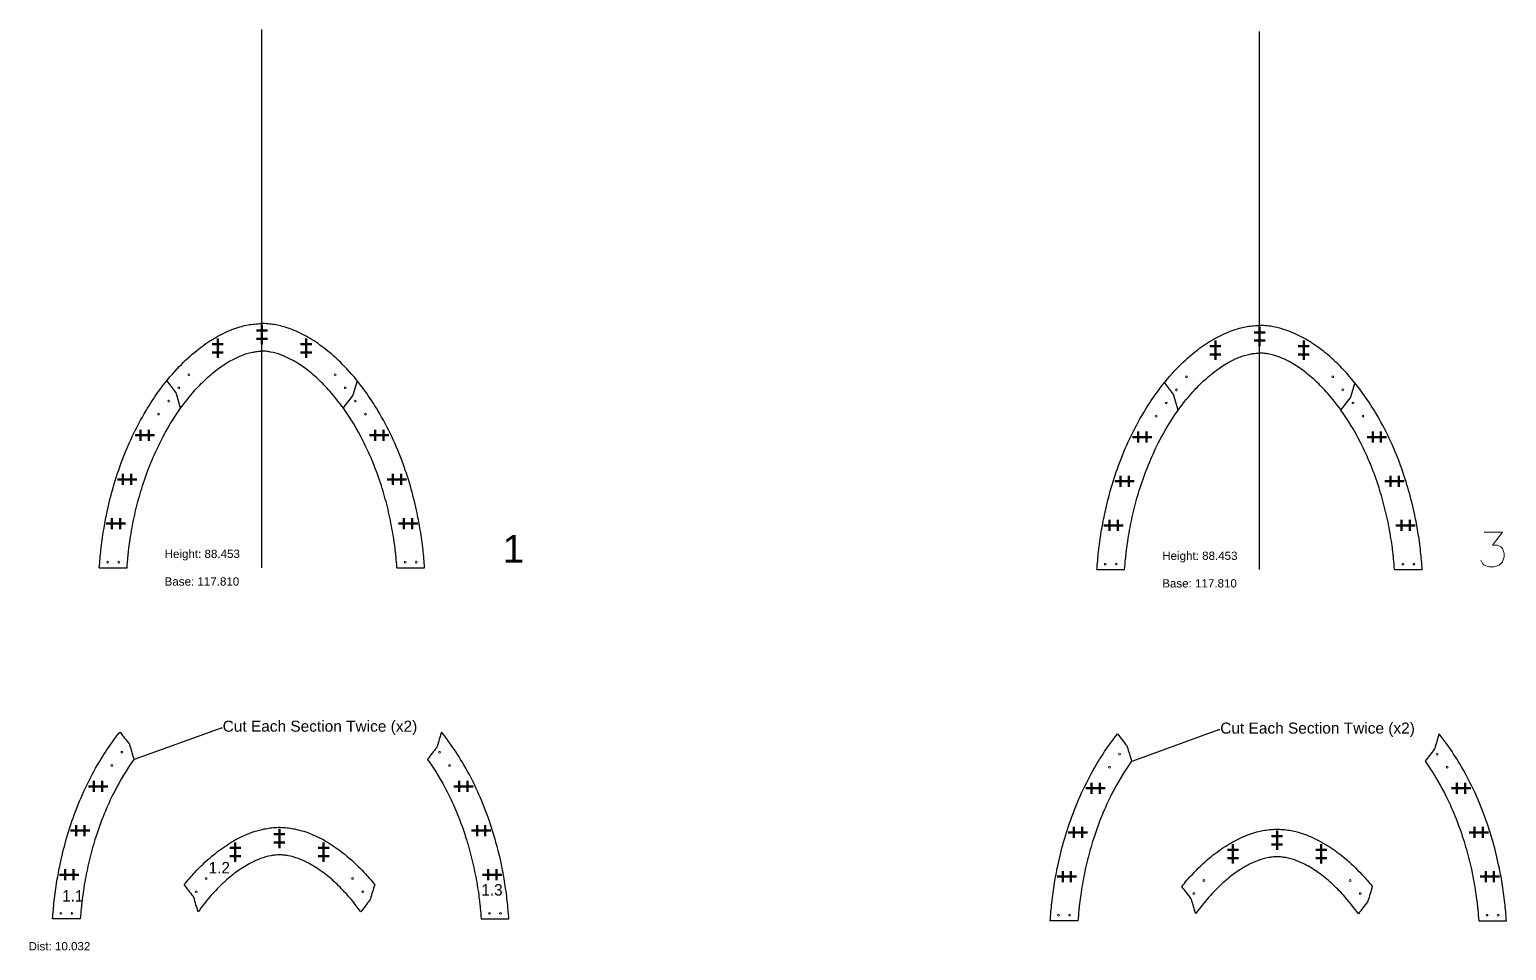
# Model space of a CAD drawing. Header units: inches. Extents: x -1683 to 11264, y -1696 to 865.
# Drawn here: x 42 to 577, y -1479 to -1145 of the extents above; entities that cross this region are included whole.
import ezdxf
from ezdxf import colors
from ezdxf.entities.mleader import LeaderData, LeaderLine
from ezdxf.math import Vec2, Vec3

# ---------------------------------------------------------------- set-up
doc = ezdxf.new("R2010")
doc.units = ezdxf.units.IN
doc.header["$MEASUREMENT"] = 0
doc.header["$PDMODE"] = 2
doc.header["$PDSIZE"] = 2
for name, color, linetype, lineweight in [('Annotation', 7, 'Continuous', 9), ('Drilling', 3, 'Continuous', 13), ('Engrave', 4, 'Continuous', 50)]:
    doc.layers.add(name, color=color, linetype=linetype, lineweight=lineweight)
doc.styles.get("Standard").update_dxf_attribs({"font": 'Arial.ttf'})
doc.styles.add('Tw Cen MT', font='')
doc.styles.get('Tw Cen MT').set_extended_font_data('Tw Cen MT')

# ---------------------------------------------------------------- blocks, each defined once
blk = doc.blocks.new('*U1373')
at = {"layer": 'Engrave'}
blk.add_point((0, 0), dxfattribs=at)
blk = doc.blocks.new('*U1374')
at = {"layer": 'Engrave', "color": 0, "linetype": 'ByBlock', "lineweight": -2, "transparency": 16777216}
for p in [(0, 0), (3, 0)]:
    blk.add_blockref('*U1373', p, dxfattribs=at)
blk = doc.blocks.new('*U1386')
at = {"layer": 'Engrave'}
blk.add_point((0, 0), dxfattribs=at)
blk = doc.blocks.new('*U1387')
at = {"layer": 'Engrave', "color": 0, "linetype": 'ByBlock', "lineweight": -2, "transparency": 16777216}
for p in [(0, 0), (3, 0)]:
    blk.add_blockref('*U1386', p, dxfattribs=at)
blk = doc.blocks.new('*U1388')
at = {"layer": 'Engrave'}
blk.add_point((0, 0), dxfattribs=at)
blk = doc.blocks.new('*U1389')
at = {"layer": 'Engrave', "color": 0, "linetype": 'ByBlock', "lineweight": -2, "transparency": 16777216}
for p in [(0, 0), (3, 0)]:
    blk.add_blockref('*U1388', p, dxfattribs=at)
blk = doc.blocks.new('*U1390')
at = {"layer": 'Engrave'}
blk.add_point((0, 0), dxfattribs=at)
blk = doc.blocks.new('*U1391')
at = {"layer": 'Engrave', "color": 0, "linetype": 'ByBlock', "lineweight": -2, "transparency": 16777216}
for p in [(0, 0), (3, 0)]:
    blk.add_blockref('*U1390', p, dxfattribs=at)
blk = doc.blocks.new('*U1392')
at = {"layer": 'Engrave'}
blk.add_point((0, 0), dxfattribs=at)
blk = doc.blocks.new('*U1393')
at = {"layer": 'Engrave', "color": 0, "linetype": 'ByBlock', "lineweight": -2, "transparency": 16777216}
for p in [(0, 0), (3, 0)]:
    blk.add_blockref('*U1392', p, dxfattribs=at)
blk = doc.blocks.new('*U1402')
at = {"layer": 'Engrave'}
blk.add_point((0, 0), dxfattribs=at)
blk = doc.blocks.new('*U1403')
at = {"layer": 'Engrave', "color": 0, "linetype": 'ByBlock', "lineweight": -2, "transparency": 16777216}
for p in [(0, 0), (3, 0)]:
    blk.add_blockref('*U1402', p, dxfattribs=at)
blk = doc.blocks.new('*U1394')
at = {"layer": 'Engrave'}
blk.add_point((0, 0), dxfattribs=at)
blk = doc.blocks.new('*U1395')
at = {"layer": 'Engrave', "color": 0, "linetype": 'ByBlock', "lineweight": -2, "transparency": 16777216}
for p in [(0, 0), (3, 0)]:
    blk.add_blockref('*U1394', p, dxfattribs=at)
blk = doc.blocks.new('*U1396')
at = {"layer": 'Engrave'}
blk.add_point((0, 0), dxfattribs=at)
blk = doc.blocks.new('*U1397')
at = {"layer": 'Engrave', "color": 0, "linetype": 'ByBlock', "lineweight": -2, "transparency": 16777216}
for p in [(0, 0), (3, 0)]:
    blk.add_blockref('*U1396', p, dxfattribs=at)
blk = doc.blocks.new('*U1398')
at = {"layer": 'Engrave'}
blk.add_point((0, 0), dxfattribs=at)
blk = doc.blocks.new('*U1399')
at = {"layer": 'Engrave', "color": 0, "linetype": 'ByBlock', "lineweight": -2, "transparency": 16777216}
for p in [(0, 0), (3, 0)]:
    blk.add_blockref('*U1398', p, dxfattribs=at)
blk = doc.blocks.new('*U1400')
at = {"layer": 'Engrave'}
blk.add_point((0, 0), dxfattribs=at)
blk = doc.blocks.new('*U1401')
at = {"layer": 'Engrave', "color": 0, "linetype": 'ByBlock', "lineweight": -2, "transparency": 16777216}
for p in [(0, 0), (3, 0)]:
    blk.add_blockref('*U1400', p, dxfattribs=at)
blk = doc.blocks.new('*U1478')
at = {"layer": 'Engrave'}
blk.add_point((0, 0), dxfattribs=at)
blk = doc.blocks.new('*U1479')
at = {"layer": 'Engrave', "color": 0, "linetype": 'ByBlock', "lineweight": -2, "transparency": 16777216}
for p in [(0, 0), (3, 0)]:
    blk.add_blockref('*U1478', p, dxfattribs=at)
blk = doc.blocks.new('*U1480')
at = {"layer": 'Engrave'}
blk.add_point((0, 0), dxfattribs=at)
blk = doc.blocks.new('*U1481')
at = {"layer": 'Engrave', "color": 0, "linetype": 'ByBlock', "lineweight": -2, "transparency": 16777216}
for p in [(0, 0), (3, 0)]:
    blk.add_blockref('*U1480', p, dxfattribs=at)
blk = doc.blocks.new('*U1482')
at = {"layer": 'Engrave'}
blk.add_point((0, 0), dxfattribs=at)
blk = doc.blocks.new('*U1483')
at = {"layer": 'Engrave', "color": 0, "linetype": 'ByBlock', "lineweight": -2, "transparency": 16777216}
for p in [(0, 0), (3, 0)]:
    blk.add_blockref('*U1482', p, dxfattribs=at)
blk = doc.blocks.new('*U1484')
at = {"layer": 'Engrave'}
blk.add_point((0, 0), dxfattribs=at)
blk = doc.blocks.new('*U1485')
at = {"layer": 'Engrave', "color": 0, "linetype": 'ByBlock', "lineweight": -2, "transparency": 16777216}
for p in [(0, 0), (3, 0)]:
    blk.add_blockref('*U1484', p, dxfattribs=at)
blk = doc.blocks.new('*U1486')
at = {"layer": 'Engrave'}
blk.add_point((0, 0), dxfattribs=at)
blk = doc.blocks.new('*U1487')
at = {"layer": 'Engrave', "color": 0, "linetype": 'ByBlock', "lineweight": -2, "transparency": 16777216}
for p in [(0, 0), (3, 0)]:
    blk.add_blockref('*U1486', p, dxfattribs=at)
blk = doc.blocks.new('*U1490')
at = {"layer": 'Engrave'}
blk.add_point((0, 0), dxfattribs=at)
blk = doc.blocks.new('*U1491')
at = {"layer": 'Engrave', "color": 0, "linetype": 'ByBlock', "lineweight": -2, "transparency": 16777216}
for p in [(0, 0), (3, 0)]:
    blk.add_blockref('*U1490', p, dxfattribs=at)
blk = doc.blocks.new('*U1488')
at = {"layer": 'Engrave'}
blk.add_point((0, 0), dxfattribs=at)
blk = doc.blocks.new('*U1489')
at = {"layer": 'Engrave', "color": 0, "linetype": 'ByBlock', "lineweight": -2, "transparency": 16777216}
for p in [(0, 0), (3, 0)]:
    blk.add_blockref('*U1488', p, dxfattribs=at)
blk = doc.blocks.new('*U1492')
at = {"layer": 'Engrave'}
blk.add_point((0, 0), dxfattribs=at)
blk = doc.blocks.new('*U1493')
at = {"layer": 'Engrave', "color": 0, "linetype": 'ByBlock', "lineweight": -2, "transparency": 16777216}
for p in [(0, 0), (3, 0)]:
    blk.add_blockref('*U1492', p, dxfattribs=at)
blk = doc.blocks.new('*U1494')
at = {"layer": 'Engrave'}
blk.add_point((0, 0), dxfattribs=at)
blk = doc.blocks.new('*U1495')
at = {"layer": 'Engrave', "color": 0, "linetype": 'ByBlock', "lineweight": -2, "transparency": 16777216}
for p in [(0, 0), (3, 0)]:
    blk.add_blockref('*U1494', p, dxfattribs=at)
blk = doc.blocks.new('*U1496')
at = {"layer": 'Engrave'}
blk.add_point((0, 0), dxfattribs=at)
blk = doc.blocks.new('*U1497')
at = {"layer": 'Engrave', "color": 0, "linetype": 'ByBlock', "lineweight": -2, "transparency": 16777216}
for p in [(0, 0), (3, 0)]:
    blk.add_blockref('*U1496', p, dxfattribs=at)
blk = doc.blocks.new('*U2825')
at = {"layer": 'Engrave'}
blk.add_point((0, 0), dxfattribs=at)
blk = doc.blocks.new('*U2826')
at = {"layer": 'Engrave', "color": 0, "linetype": 'ByBlock', "lineweight": -2, "transparency": 16777216}
for p in [(0, 0), (3, 0)]:
    blk.add_blockref('*U2825', p, dxfattribs=at)
blk = doc.blocks.new('*U2827')
at = {"layer": 'Engrave'}
blk.add_point((0, 0), dxfattribs=at)
blk = doc.blocks.new('*U2828')
at = {"layer": 'Engrave', "color": 0, "linetype": 'ByBlock', "lineweight": -2, "transparency": 16777216}
for p in [(0, 0), (3, 0)]:
    blk.add_blockref('*U2827', p, dxfattribs=at)
blk = doc.blocks.new('*U2829')
at = {"layer": 'Engrave'}
blk.add_point((0, 0), dxfattribs=at)
blk = doc.blocks.new('*U2830')
at = {"layer": 'Engrave', "color": 0, "linetype": 'ByBlock', "lineweight": -2, "transparency": 16777216}
for p in [(0, 0), (3, 0)]:
    blk.add_blockref('*U2829', p, dxfattribs=at)
blk = doc.blocks.new('*U2831')
at = {"layer": 'Engrave'}
blk.add_point((0, 0), dxfattribs=at)
blk = doc.blocks.new('*U2832')
at = {"layer": 'Engrave', "color": 0, "linetype": 'ByBlock', "lineweight": -2, "transparency": 16777216}
for p in [(0, 0), (3, 0)]:
    blk.add_blockref('*U2831', p, dxfattribs=at)
blk = doc.blocks.new('*U2833')
at = {"layer": 'Engrave'}
blk.add_point((0, 0), dxfattribs=at)
blk = doc.blocks.new('*U2834')
at = {"layer": 'Engrave', "color": 0, "linetype": 'ByBlock', "lineweight": -2, "transparency": 16777216}
for p in [(0, 0), (3, 0)]:
    blk.add_blockref('*U2833', p, dxfattribs=at)
blk = doc.blocks.new('*U2843')
at = {"layer": 'Engrave'}
blk.add_point((0, 0), dxfattribs=at)
blk = doc.blocks.new('*U2844')
at = {"layer": 'Engrave', "color": 0, "linetype": 'ByBlock', "lineweight": -2, "transparency": 16777216}
for p in [(0, 0), (3, 0)]:
    blk.add_blockref('*U2843', p, dxfattribs=at)
blk = doc.blocks.new('*U2835')
at = {"layer": 'Engrave'}
blk.add_point((0, 0), dxfattribs=at)
blk = doc.blocks.new('*U2836')
at = {"layer": 'Engrave', "color": 0, "linetype": 'ByBlock', "lineweight": -2, "transparency": 16777216}
for p in [(0, 0), (3, 0)]:
    blk.add_blockref('*U2835', p, dxfattribs=at)
blk = doc.blocks.new('*U2837')
at = {"layer": 'Engrave'}
blk.add_point((0, 0), dxfattribs=at)
blk = doc.blocks.new('*U2838')
at = {"layer": 'Engrave', "color": 0, "linetype": 'ByBlock', "lineweight": -2, "transparency": 16777216}
for p in [(0, 0), (3, 0)]:
    blk.add_blockref('*U2837', p, dxfattribs=at)
blk = doc.blocks.new('*U2839')
at = {"layer": 'Engrave'}
blk.add_point((0, 0), dxfattribs=at)
blk = doc.blocks.new('*U2840')
at = {"layer": 'Engrave', "color": 0, "linetype": 'ByBlock', "lineweight": -2, "transparency": 16777216}
for p in [(0, 0), (3, 0)]:
    blk.add_blockref('*U2839', p, dxfattribs=at)
blk = doc.blocks.new('*U2841')
at = {"layer": 'Engrave'}
blk.add_point((0, 0), dxfattribs=at)
blk = doc.blocks.new('*U2842')
at = {"layer": 'Engrave', "color": 0, "linetype": 'ByBlock', "lineweight": -2, "transparency": 16777216}
for p in [(0, 0), (3, 0)]:
    blk.add_blockref('*U2841', p, dxfattribs=at)
blk = doc.blocks.new('*U2845')
at = {"layer": 'Engrave'}
blk.add_point((0, 0), dxfattribs=at)
blk = doc.blocks.new('*U2846')
at = {"layer": 'Engrave', "color": 0, "linetype": 'ByBlock', "lineweight": -2, "transparency": 16777216}
for p in [(0, 0), (3, 0)]:
    blk.add_blockref('*U2845', p, dxfattribs=at)
blk = doc.blocks.new('*U2847')
at = {"layer": 'Engrave'}
blk.add_point((0, 0), dxfattribs=at)
blk = doc.blocks.new('*U2848')
at = {"layer": 'Engrave', "color": 0, "linetype": 'ByBlock', "lineweight": -2, "transparency": 16777216}
for p in [(0, 0), (3, 0)]:
    blk.add_blockref('*U2847', p, dxfattribs=at)
blk = doc.blocks.new('*U2849')
at = {"layer": 'Engrave'}
blk.add_point((0, 0), dxfattribs=at)
blk = doc.blocks.new('*U2850')
at = {"layer": 'Engrave', "color": 0, "linetype": 'ByBlock', "lineweight": -2, "transparency": 16777216}
for p in [(0, 0), (3, 0)]:
    blk.add_blockref('*U2849', p, dxfattribs=at)
blk = doc.blocks.new('*U2851')
at = {"layer": 'Engrave'}
blk.add_point((0, 0), dxfattribs=at)
blk = doc.blocks.new('*U2852')
at = {"layer": 'Engrave', "color": 0, "linetype": 'ByBlock', "lineweight": -2, "transparency": 16777216}
for p in [(0, 0), (3, 0)]:
    blk.add_blockref('*U2851', p, dxfattribs=at)
blk = doc.blocks.new('*U2853')
at = {"layer": 'Engrave'}
blk.add_point((0, 0), dxfattribs=at)
blk = doc.blocks.new('*U2854')
at = {"layer": 'Engrave', "color": 0, "linetype": 'ByBlock', "lineweight": -2, "transparency": 16777216}
for p in [(0, 0), (3, 0)]:
    blk.add_blockref('*U2853', p, dxfattribs=at)
blk = doc.blocks.new('*U2857')
at = {"layer": 'Engrave'}
blk.add_point((0, 0), dxfattribs=at)
blk = doc.blocks.new('*U2858')
at = {"layer": 'Engrave', "color": 0, "linetype": 'ByBlock', "lineweight": -2, "transparency": 16777216}
for p in [(0, 0), (3, 0)]:
    blk.add_blockref('*U2857', p, dxfattribs=at)
blk = doc.blocks.new('*U2855')
at = {"layer": 'Engrave'}
blk.add_point((0, 0), dxfattribs=at)
blk = doc.blocks.new('*U2856')
at = {"layer": 'Engrave', "color": 0, "linetype": 'ByBlock', "lineweight": -2, "transparency": 16777216}
for p in [(0, 0), (3, 0)]:
    blk.add_blockref('*U2855', p, dxfattribs=at)
blk = doc.blocks.new('*U2859')
at = {"layer": 'Engrave'}
blk.add_point((0, 0), dxfattribs=at)
blk = doc.blocks.new('*U2860')
at = {"layer": 'Engrave', "color": 0, "linetype": 'ByBlock', "lineweight": -2, "transparency": 16777216}
for p in [(0, 0), (3, 0)]:
    blk.add_blockref('*U2859', p, dxfattribs=at)
blk = doc.blocks.new('*U2861')
at = {"layer": 'Engrave'}
blk.add_point((0, 0), dxfattribs=at)
blk = doc.blocks.new('*U2862')
at = {"layer": 'Engrave', "color": 0, "linetype": 'ByBlock', "lineweight": -2, "transparency": 16777216}
for p in [(0, 0), (3, 0)]:
    blk.add_blockref('*U2861', p, dxfattribs=at)
blk = doc.blocks.new('*U2863')
at = {"layer": 'Engrave'}
blk.add_point((0, 0), dxfattribs=at)
blk = doc.blocks.new('*U2864')
at = {"layer": 'Engrave', "color": 0, "linetype": 'ByBlock', "lineweight": -2, "transparency": 16777216}
for p in [(0, 0), (3, 0)]:
    blk.add_blockref('*U2863', p, dxfattribs=at)

msp = doc.modelspace()

# ---------------------------------------------------------------- linework, layer by layer
for p, q in [((125.85382, -1339.92242), (125.85382, -1144.92326)), ((487.14354, -1340.6088), (487.14354, -1145.60964)), ((91.36001, -1272.22452), (94.67468, -1276.56327)), ((160.34762, -1272.22452), (158.78581, -1277.4564)), ((452.64973, -1272.91089), (455.9644, -1277.24965)), ((521.63734, -1272.91089), (520.07553, -1278.14277)), ((96.40007, -1282.11619), (94.83826, -1276.88431)), ((155.30756, -1282.11619), (158.62223, -1277.77743)), ((457.68979, -1282.80256), (456.12798, -1277.57068)), ((516.59728, -1282.80256), (519.91195, -1278.46381)), ((66.94878, -1339.92242), (76.98071, -1339.92242)), ((174.72693, -1339.92242), (184.75885, -1339.92242)), ((428.2385, -1340.6088), (438.27043, -1340.6088)), ((536.01665, -1340.6088), (546.04857, -1340.6088))]:
    msp.add_line(p, q)
for points, knots in [([(66.94878, -1339.92242), (67.12134, -1337.75977), (67.48652, -1333.18293), (68.41743, -1326.58691), (69.78349, -1319.25362), (71.75622, -1311.20962), (74.74968, -1301.91045), (78.724, -1292.34758), (83.34686, -1283.62269), (88.7521, -1275.34832), (94.55679, -1268.1946), (100.8907, -1262.12524), (106.82202, -1257.69772), (112.56676, -1254.48645), (118.02252, -1252.45978), (122.36762, -1251.63085), (124.83348, -1251.47333), (125.75048, -1251.46888), (125.85382, -1251.46905)], [0, 0, 0, 0, 10.270592873, 21.735729519, 31.519656393, 45.582042079, 60.919548462, 77.731038623, 94.550370705, 107.591265343, 124.479830181, 138.046092772, 149.023123016, 159.439633593, 169.104959588, 176.444360695, 180.296817196, 180.78606784, 180.78606784, 180.78606784, 180.78606784]), ([(184.75885, -1339.92242), (184.58629, -1337.75977), (184.22111, -1333.18293), (183.2902, -1326.58691), (181.92414, -1319.25362), (179.95141, -1311.20962), (176.95795, -1301.91045), (172.98363, -1292.34758), (168.36077, -1283.62269), (162.95553, -1275.34832), (157.15084, -1268.1946), (150.81693, -1262.12524), (144.88562, -1257.69772), (139.14087, -1254.48645), (133.68511, -1252.45978), (129.34001, -1251.63085), (126.87415, -1251.47333), (125.95715, -1251.46888), (125.85382, -1251.46905)], [0, 0, 0, 0, 10.270592873, 21.735729519, 31.519656393, 45.582042079, 60.919548462, 77.731038623, 94.550370705, 107.591265343, 124.479830181, 138.046092772, 149.023123016, 159.439633593, 169.104959588, 176.444360695, 180.296817196, 180.78606784, 180.78606784, 180.78606784, 180.78606784]), ([(428.2385, -1340.6088), (428.41106, -1338.44615), (428.77624, -1333.86931), (429.70715, -1327.27329), (431.07322, -1319.94), (433.04594, -1311.89599), (436.0394, -1302.59683), (440.01372, -1293.03396), (444.63658, -1284.30907), (450.04182, -1276.03469), (455.84651, -1268.88097), (462.18042, -1262.81162), (468.11174, -1258.38409), (473.85648, -1255.17282), (479.31224, -1253.14616), (483.65734, -1252.31723), (486.1232, -1252.15971), (487.0402, -1252.15526), (487.14354, -1252.15542)], [0, 0, 0, 0, 10.270592873, 21.735729519, 31.519656393, 45.582042079, 60.919548462, 77.731038623, 94.550370705, 107.591265343, 124.479830181, 138.046092772, 149.023123016, 159.439633593, 169.104959588, 176.444360695, 180.296817196, 180.78606784, 180.78606784, 180.78606784, 180.78606784]), ([(546.04857, -1340.6088), (545.87601, -1338.44615), (545.51083, -1333.86931), (544.57992, -1327.27329), (543.21386, -1319.94), (541.24113, -1311.89599), (538.24767, -1302.59683), (534.27335, -1293.03396), (529.65049, -1284.30907), (524.24525, -1276.03469), (518.44056, -1268.88097), (512.10665, -1262.81162), (506.17534, -1258.38409), (500.43059, -1255.17282), (494.97483, -1253.14616), (490.62973, -1252.31723), (488.16387, -1252.15971), (487.24687, -1252.15526), (487.14354, -1252.15542)], [0, 0, 0, 0, 10.270592873, 21.735729519, 31.519656393, 45.582042079, 60.919548462, 77.731038623, 94.550370705, 107.591265343, 124.479830181, 138.046092772, 149.023123016, 159.439633593, 169.104959588, 176.444360695, 180.296817196, 180.78606784, 180.78606784, 180.78606784, 180.78606784]), ([(76.98071, -1339.92242), (77.08772, -1338.58935), (77.19475, -1337.29353), (77.36738, -1335.49277), (77.42187, -1334.95731), (77.53806, -1333.89715), (77.60042, -1333.36589), (77.79959, -1331.76864), (77.94854, -1330.6992), (78.31162, -1328.31227), (78.53263, -1326.9901), (79.00925, -1324.37023), (79.26594, -1323.06918), (79.81987, -1320.48136), (80.11747, -1319.19226), (81.07217, -1315.34187), (81.79111, -1312.7967), (84.40131, -1304.61203), (86.6327, -1299.10106), (91.39209, -1289.7605), (93.75062, -1285.82393), (97.88967, -1280.03156), (99.49145, -1278.00242), (102.58098, -1274.4977), (104.04129, -1272.98585), (107.06361, -1270.16709), (108.6311, -1268.85471), (111.8392, -1266.49329), (113.48603, -1265.44025), (116.42259, -1263.87109), (117.71379, -1263.284), (120.25302, -1262.34819), (121.49882, -1262.00017), (123.19341, -1261.68709), (123.65808, -1261.6184), (124.43548, -1261.53268), (124.7453, -1261.50691), (125.23576, -1261.48006), (125.42371, -1261.47343), (125.68351, -1261.46943), (125.75984, -1261.46891), (125.83776, -1261.46903), (125.84095, -1261.46904), (125.84414, -1261.46904), (125.84733, -1261.46905), (125.84949, -1261.46905), (125.85165, -1261.46906), (125.85382, -1261.46906)], [1.265968463, 1.265968463, 1.265968463, 1.265968463, 7.666514912, 7.666514912, 10.434189572, 10.434189572, 13.201864231, 13.201864231, 18.737213551, 18.737213551, 25.507193429, 25.507193429, 32.277173307, 32.277173307, 39.047153185, 39.047153185, 52.587112942, 52.587112942, 83.168982659, 83.168982659, 107.134034226, 107.134034226, 120.952474285, 120.952474285, 132.402905759, 132.402905759, 143.853337233, 143.853337233, 155.303768707, 155.303768707, 164.121226033, 164.121226033, 172.93868336, 172.93868336, 176.307597559, 176.307597559, 178.643052395, 178.643052395, 180.15331072, 180.15331072, 180.78606784, 180.78606784, 180.78606784, 180.81194991, 180.81194991, 180.81194991, 180.829482027, 180.829482027, 180.829482027, 180.829482027]), ([(174.72693, -1339.92242), (174.61991, -1338.58935), (174.51289, -1337.29353), (174.34025, -1335.49277), (174.28576, -1334.95731), (174.16957, -1333.89715), (174.10721, -1333.36589), (173.90804, -1331.76864), (173.75909, -1330.6992), (173.39601, -1328.31227), (173.17501, -1326.9901), (172.69838, -1324.37023), (172.44169, -1323.06918), (171.88777, -1320.48136), (171.59016, -1319.19226), (170.63546, -1315.34187), (169.91652, -1312.7967), (167.30632, -1304.61203), (165.07493, -1299.10106), (160.31554, -1289.7605), (157.95701, -1285.82393), (153.81797, -1280.03156), (152.21618, -1278.00242), (149.12665, -1274.4977), (147.66634, -1272.98585), (144.64402, -1270.16709), (143.07654, -1268.85471), (139.86843, -1266.49329), (138.22161, -1265.44025), (135.28504, -1263.87109), (133.99384, -1263.284), (131.45461, -1262.34819), (130.20881, -1262.00017), (128.51422, -1261.68709), (128.04955, -1261.6184), (127.27215, -1261.53268), (126.96233, -1261.50691), (126.47187, -1261.48006), (126.28393, -1261.47343), (126.02412, -1261.46943), (125.9478, -1261.46891), (125.86987, -1261.46903), (125.86668, -1261.46904), (125.86349, -1261.46904), (125.8603, -1261.46905), (125.85814, -1261.46905), (125.85598, -1261.46906), (125.85382, -1261.46906)], [1.265968463, 1.265968463, 1.265968463, 1.265968463, 7.666514912, 7.666514912, 10.434189572, 10.434189572, 13.201864231, 13.201864231, 18.737213551, 18.737213551, 25.507193429, 25.507193429, 32.277173307, 32.277173307, 39.047153185, 39.047153185, 52.587112942, 52.587112942, 83.168982659, 83.168982659, 107.134034226, 107.134034226, 120.952474285, 120.952474285, 132.402905759, 132.402905759, 143.853337233, 143.853337233, 155.303768707, 155.303768707, 164.121226033, 164.121226033, 172.93868336, 172.93868336, 176.307597559, 176.307597559, 178.643052395, 178.643052395, 180.15331072, 180.15331072, 180.78606784, 180.78606784, 180.78606784, 180.81194991, 180.81194991, 180.81194991, 180.829482027, 180.829482027, 180.829482027, 180.829482027]), ([(438.27043, -1340.6088), (438.37744, -1339.27573), (438.48447, -1337.97991), (438.6571, -1336.17915), (438.71159, -1335.64368), (438.82779, -1334.58353), (438.89014, -1334.05227), (439.08931, -1332.45502), (439.23826, -1331.38558), (439.60134, -1328.99864), (439.82235, -1327.67647), (440.29897, -1325.05661), (440.55566, -1323.75555), (441.10959, -1321.16774), (441.40719, -1319.87864), (442.36189, -1316.02824), (443.08083, -1313.48307), (445.69103, -1305.2984), (447.92242, -1299.78744), (452.68181, -1290.44687), (455.04034, -1286.51031), (459.17939, -1280.71794), (460.78117, -1278.68879), (463.8707, -1275.18408), (465.33101, -1273.67223), (468.35333, -1270.85346), (469.92082, -1269.54108), (473.12893, -1267.17967), (474.77575, -1266.12662), (477.71232, -1264.55747), (479.00351, -1263.97038), (481.54274, -1263.03457), (482.78854, -1262.68654), (484.48313, -1262.37347), (484.9478, -1262.30478), (485.7252, -1262.21906), (486.03502, -1262.19328), (486.52548, -1262.16643), (486.71343, -1262.1598), (486.97323, -1262.1558), (487.04956, -1262.15528), (487.12749, -1262.15541), (487.13067, -1262.15541), (487.13386, -1262.15542), (487.13705, -1262.15543), (487.13921, -1262.15543), (487.14138, -1262.15543), (487.14354, -1262.15544)], [1.265968463, 1.265968463, 1.265968463, 1.265968463, 7.666514912, 7.666514912, 10.434189572, 10.434189572, 13.201864231, 13.201864231, 18.737213551, 18.737213551, 25.507193429, 25.507193429, 32.277173307, 32.277173307, 39.047153185, 39.047153185, 52.587112942, 52.587112942, 83.168982659, 83.168982659, 107.134034226, 107.134034226, 120.952474285, 120.952474285, 132.402905759, 132.402905759, 143.853337233, 143.853337233, 155.303768707, 155.303768707, 164.121226033, 164.121226033, 172.93868336, 172.93868336, 176.307597559, 176.307597559, 178.643052395, 178.643052395, 180.15331072, 180.15331072, 180.78606784, 180.78606784, 180.78606784, 180.81194991, 180.81194991, 180.81194991, 180.829482027, 180.829482027, 180.829482027, 180.829482027]), ([(536.01665, -1340.6088), (535.90963, -1339.27573), (535.80261, -1337.97991), (535.62997, -1336.17915), (535.57548, -1335.64368), (535.45929, -1334.58353), (535.39694, -1334.05227), (535.19776, -1332.45502), (535.04881, -1331.38558), (534.68573, -1328.99864), (534.46473, -1327.67647), (533.9881, -1325.05661), (533.73141, -1323.75555), (533.17749, -1321.16774), (532.87988, -1319.87864), (531.92518, -1316.02824), (531.20625, -1313.48307), (528.59604, -1305.2984), (526.36465, -1299.78744), (521.60526, -1290.44687), (519.24673, -1286.51031), (515.10769, -1280.71794), (513.5059, -1278.68879), (510.41637, -1275.18408), (508.95606, -1273.67223), (505.93375, -1270.85346), (504.36626, -1269.54108), (501.15815, -1267.17967), (499.51133, -1266.12662), (496.57476, -1264.55747), (495.28356, -1263.97038), (492.74433, -1263.03457), (491.49853, -1262.68654), (489.80394, -1262.37347), (489.33927, -1262.30478), (488.56187, -1262.21906), (488.25205, -1262.19328), (487.76159, -1262.16643), (487.57365, -1262.1598), (487.31384, -1262.1558), (487.23752, -1262.15528), (487.15959, -1262.15541), (487.1564, -1262.15541), (487.15321, -1262.15542), (487.15002, -1262.15543), (487.14786, -1262.15543), (487.1457, -1262.15543), (487.14354, -1262.15544)], [1.265968463, 1.265968463, 1.265968463, 1.265968463, 7.666514912, 7.666514912, 10.434189572, 10.434189572, 13.201864231, 13.201864231, 18.737213551, 18.737213551, 25.507193429, 25.507193429, 32.277173307, 32.277173307, 39.047153185, 39.047153185, 52.587112942, 52.587112942, 83.168982659, 83.168982659, 107.134034226, 107.134034226, 120.952474285, 120.952474285, 132.402905759, 132.402905759, 143.853337233, 143.853337233, 155.303768707, 155.303768707, 164.121226033, 164.121226033, 172.93868336, 172.93868336, 176.307597559, 176.307597559, 178.643052395, 178.643052395, 180.15331072, 180.15331072, 180.78606784, 180.78606784, 180.78606784, 180.81194991, 180.81194991, 180.81194991, 180.829482027, 180.829482027, 180.829482027, 180.829482027]), ([(79.48132, -1409.34389), (78.96071, -1407.59993), (78.44011, -1405.85597), (77.91951, -1404.11201), (77.88515, -1403.99692), (77.82884, -1403.88641), (77.75593, -1403.79097), (76.65104, -1402.34472), (75.54615, -1400.89847), (74.44126, -1399.45222), (73.4215, -1400.71642), (70.7692, -1404.20503), (66.42811, -1410.85039), (61.80525, -1419.57528), (57.83093, -1429.13815), (54.83747, -1438.43731), (52.86474, -1446.48132), (51.49868, -1453.81461), (50.56777, -1460.41063), (50.20259, -1464.98747), (50.03003, -1467.15012), (53.37401, -1467.15012), (56.71798, -1467.15012), (60.06195, -1467.15012), (60.16897, -1465.81705), (60.27599, -1464.52123), (60.44863, -1462.72047), (60.50312, -1462.185), (60.61931, -1461.12485), (60.68167, -1460.59359), (60.88084, -1458.99634), (61.02979, -1457.9269), (61.39287, -1455.53996), (61.61387, -1454.21779), (62.0905, -1451.59793), (62.34719, -1450.29687), (62.90111, -1447.70906), (63.19872, -1446.41996), (64.15342, -1442.56957), (64.87236, -1440.02439), (67.48256, -1431.83973), (69.71395, -1426.32876), (74.47334, -1416.9882), (76.83187, -1413.05163), (79.46521, -1409.36642), (79.47326, -1409.35515), (79.48132, -1409.34389)], [0, 0, 0, 0, 1, 1, 1, 1.360305807, 1.360305807, 1.360305807, 2.360305807, 2.360305807, 2.360305807, 10.045234755, 23.086129393, 39.905461475, 56.716951636, 72.054458018, 86.116843705, 95.900770578, 107.365907225, 117.636500098, 117.636500098, 117.636500098, 118.636500098, 118.636500098, 118.636500098, 125.037046547, 125.037046547, 127.804721207, 127.804721207, 130.572395866, 130.572395866, 136.107745186, 136.107745186, 142.877725064, 142.877725064, 149.647704942, 149.647704942, 156.417684821, 156.417684821, 169.957644577, 169.957644577, 200.539514294, 200.539514294, 224.504565861, 224.504565861, 224.578072508, 224.578072508, 224.578072508, 224.578072508]), ([(215.26119, -1467.15011), (211.91722, -1467.15011), (208.57324, -1467.15011), (205.22927, -1467.15011), (205.12226, -1465.81705), (205.01523, -1464.52122), (204.8426, -1462.72047), (204.78811, -1462.185), (204.67191, -1461.12485), (204.60956, -1460.59358), (204.41038, -1458.99634), (204.26144, -1457.9269), (203.89836, -1455.53996), (203.67735, -1454.21779), (203.20072, -1451.59793), (202.94403, -1450.29687), (202.39011, -1447.70906), (202.09251, -1446.41995), (201.13781, -1442.56956), (200.41887, -1440.02439), (197.80867, -1431.83972), (195.57727, -1426.32876), (190.81789, -1416.98819), (188.45936, -1413.05163), (185.82602, -1409.36641), (185.81796, -1409.35515), (185.80991, -1409.34388), (186.9148, -1407.89763), (188.01969, -1406.45138), (189.12458, -1405.00513), (189.19749, -1404.90969), (189.2538, -1404.79918), (189.28815, -1404.68409), (189.80876, -1402.94013), (190.32936, -1401.19617), (190.84996, -1399.45221), (191.86972, -1400.71642), (194.52203, -1404.20502), (198.86312, -1410.85039), (203.48598, -1419.57528), (207.46029, -1429.13815), (210.45375, -1438.43731), (212.42648, -1446.48132), (213.79255, -1453.81461), (214.72345, -1460.41063), (215.08864, -1464.98746), (215.26119, -1467.15011)], [0, 0, 0, 0, 1, 1, 1, 7.400546449, 7.400546449, 10.168221109, 10.168221109, 12.935895769, 12.935895769, 18.471245089, 18.471245089, 25.241224967, 25.241224967, 32.011204845, 32.011204845, 38.781184723, 38.781184723, 52.321144479, 52.321144479, 82.903014196, 82.903014196, 106.868065763, 106.868065763, 106.941572411, 106.941572411, 106.941572411, 107.941572411, 107.941572411, 107.941572411, 108.301878217, 108.301878217, 108.301878217, 109.301878217, 109.301878217, 109.301878217, 116.986807165, 130.027701803, 146.847033885, 163.658524046, 178.996030429, 193.058416115, 202.842342989, 214.307479636, 224.578072508, 224.578072508, 224.578072508, 224.578072508]), ([(440.77104, -1410.03026), (440.25043, -1408.2863), (439.72983, -1406.54234), (439.20923, -1404.79838), (439.17487, -1404.6833), (439.11856, -1404.57279), (439.04565, -1404.47735), (437.94076, -1403.0311), (436.83587, -1401.58484), (435.73098, -1400.13859), (434.71122, -1401.4028), (432.05892, -1404.8914), (427.71783, -1411.53677), (423.09497, -1420.26166), (419.12065, -1429.82453), (416.12719, -1439.12369), (414.15446, -1447.1677), (412.7884, -1454.50099), (411.85749, -1461.09701), (411.49231, -1465.67384), (411.31975, -1467.83649), (414.66373, -1467.83649), (418.0077, -1467.83649), (421.35167, -1467.83649), (421.45869, -1466.50343), (421.56572, -1465.2076), (421.73835, -1463.40685), (421.79284, -1462.87138), (421.90903, -1461.81123), (421.97139, -1461.27996), (422.17056, -1459.68272), (422.31951, -1458.61328), (422.68259, -1456.22634), (422.9036, -1454.90417), (423.38022, -1452.28431), (423.63691, -1450.98325), (424.19084, -1448.39544), (424.48844, -1447.10633), (425.44314, -1443.25594), (426.16208, -1440.71077), (428.77228, -1432.5261), (431.00367, -1427.01514), (435.76306, -1417.67457), (438.12159, -1413.73801), (440.75493, -1410.05279), (440.76298, -1410.04153), (440.77104, -1410.03026)], [0, 0, 0, 0, 1, 1, 1, 1.360305807, 1.360305807, 1.360305807, 2.360305807, 2.360305807, 2.360305807, 10.045234755, 23.086129393, 39.905461475, 56.716951636, 72.054458018, 86.116843705, 95.900770578, 107.365907225, 117.636500098, 117.636500098, 117.636500098, 118.636500098, 118.636500098, 118.636500098, 125.037046547, 125.037046547, 127.804721207, 127.804721207, 130.572395866, 130.572395866, 136.107745186, 136.107745186, 142.877725064, 142.877725064, 149.647704942, 149.647704942, 156.417684821, 156.417684821, 169.957644577, 169.957644577, 200.539514294, 200.539514294, 224.504565861, 224.504565861, 224.578072508, 224.578072508, 224.578072508, 224.578072508]), ([(576.55091, -1467.83649), (573.20694, -1467.83649), (569.86297, -1467.83649), (566.51899, -1467.83649), (566.41198, -1466.50342), (566.30495, -1465.2076), (566.13232, -1463.40684), (566.07783, -1462.87138), (565.96163, -1461.81122), (565.89928, -1461.27996), (565.7001, -1459.68271), (565.55116, -1458.61328), (565.18808, -1456.22634), (564.96707, -1454.90417), (564.49045, -1452.2843), (564.23376, -1450.98325), (563.67983, -1448.39543), (563.38223, -1447.10633), (562.42753, -1443.25594), (561.70859, -1440.71077), (559.09839, -1432.5261), (556.86699, -1427.01513), (552.10761, -1417.67457), (549.74908, -1413.738), (547.11574, -1410.05279), (547.10768, -1410.04152), (547.09963, -1410.03026), (548.20452, -1408.58401), (549.30941, -1407.13776), (550.4143, -1405.6915), (550.48721, -1405.59607), (550.54352, -1405.48555), (550.57787, -1405.37047), (551.09848, -1403.62651), (551.61908, -1401.88255), (552.13968, -1400.13859), (553.15944, -1401.40279), (555.81175, -1404.8914), (560.15284, -1411.53676), (564.7757, -1420.26165), (568.75001, -1429.82452), (571.74347, -1439.12369), (573.7162, -1447.16769), (575.08227, -1454.50098), (576.01317, -1461.097), (576.37836, -1465.67384), (576.55091, -1467.83649)], [0, 0, 0, 0, 1, 1, 1, 7.400546449, 7.400546449, 10.168221109, 10.168221109, 12.935895769, 12.935895769, 18.471245089, 18.471245089, 25.241224967, 25.241224967, 32.011204845, 32.011204845, 38.781184723, 38.781184723, 52.321144479, 52.321144479, 82.903014196, 82.903014196, 106.868065763, 106.868065763, 106.941572411, 106.941572411, 106.941572411, 107.941572411, 107.941572411, 107.941572411, 108.301878217, 108.301878217, 108.301878217, 109.301878217, 109.301878217, 109.301878217, 116.986807165, 130.027701803, 146.847033885, 163.658524046, 178.996030429, 193.058416115, 202.842342989, 214.307479636, 224.578072508, 224.578072508, 224.578072508, 224.578072508]), ([(100.99962, -1459.08024), (101.07254, -1459.17568), (101.12885, -1459.28619), (101.1632, -1459.40128), (101.6838, -1461.14524), (102.20441, -1462.8892), (102.72501, -1464.63316), (104.23165, -1462.52695), (105.82538, -1460.50919), (108.90592, -1457.01467), (110.36623, -1455.50282), (113.38855, -1452.68406), (114.95604, -1451.37168), (118.16415, -1449.01026), (119.81097, -1447.95721), (122.74754, -1446.38806), (124.03873, -1445.80097), (126.57796, -1444.86516), (127.82376, -1444.51714), (129.51836, -1444.20406), (129.98302, -1444.13537), (130.76042, -1444.04965), (131.07024, -1444.02388), (131.56071, -1443.99703), (131.74865, -1443.9904), (132.00845, -1443.9864), (132.08478, -1443.98588), (132.16271, -1443.986), (132.1659, -1443.98601), (132.16909, -1443.98601), (132.17228, -1443.98602), (132.17444, -1443.98602), (132.1766, -1443.98603), (132.17876, -1443.98603), (132.18092, -1443.98603), (132.18308, -1443.98602), (132.18524, -1443.98602), (132.18843, -1443.98601), (132.19162, -1443.98601), (132.19481, -1443.986), (132.27274, -1443.98588), (132.34907, -1443.9864), (132.60887, -1443.9904), (132.79681, -1443.99703), (133.28727, -1444.02388), (133.5971, -1444.04965), (134.3745, -1444.13537), (134.83916, -1444.20406), (136.53376, -1444.51714), (137.77956, -1444.86516), (140.31878, -1445.80097), (141.60998, -1446.38806), (144.54655, -1447.95721), (146.19337, -1449.01026), (149.40148, -1451.37168), (150.96897, -1452.68406), (153.99129, -1455.50282), (155.45159, -1457.01467), (158.53214, -1460.50919), (160.12587, -1462.52695), (161.63251, -1464.63316), (162.7374, -1463.18691), (163.84229, -1461.74065), (164.94717, -1460.2944), (165.02009, -1460.19896), (165.0764, -1460.08845), (165.11075, -1459.97337), (165.63135, -1458.22941), (166.15196, -1456.48545), (166.67256, -1454.74149), (165.45128, -1453.22745), (162.30095, -1449.5858), (157.14188, -1444.64221), (151.21056, -1440.21469), (145.46581, -1437.00342), (140.01005, -1434.97675), (135.66496, -1434.14782), (133.1991, -1433.9903), (132.28209, -1433.98585), (132.17876, -1433.98601), (132.07542, -1433.98585), (131.15842, -1433.9903), (128.69256, -1434.14782), (124.34747, -1434.97675), (118.8917, -1437.00342), (113.14696, -1440.21469), (107.21564, -1444.64221), (102.05657, -1449.5858), (98.90624, -1453.22745), (97.68496, -1454.74149), (98.78984, -1456.18774), (99.89473, -1457.63399), (100.99962, -1459.08024)], [0, 0, 0, 0, 0.360305807, 0.360305807, 0.360305807, 1.360305807, 1.360305807, 1.360305807, 15.105239218, 15.105239218, 26.555670692, 26.555670692, 38.006102167, 38.006102167, 49.456533641, 49.456533641, 58.273990967, 58.273990967, 67.091448293, 67.091448293, 70.460362493, 70.460362493, 72.795817328, 72.795817328, 74.306075654, 74.306075654, 74.938832774, 74.938832774, 74.938832774, 74.964714843, 74.964714843, 74.964714843, 74.982246961, 74.982246961, 74.982246961, 74.999779078, 74.999779078, 74.999779078, 75.025661148, 75.025661148, 75.025661148, 75.658418267, 75.658418267, 77.168676593, 77.168676593, 79.504131429, 79.504131429, 82.873045628, 82.873045628, 91.690502954, 91.690502954, 100.50796028, 100.50796028, 111.958391755, 111.958391755, 123.408823229, 123.408823229, 134.859254703, 134.859254703, 148.604188114, 148.604188114, 148.604188114, 149.604188114, 149.604188114, 149.604188114, 149.964493921, 149.964493921, 149.964493921, 150.964493921, 150.964493921, 150.964493921, 160.168129812, 173.734392402, 184.711422647, 195.127933224, 204.793259218, 212.132660326, 215.985116826, 216.47436747, 216.47436747, 216.47436747, 216.963618115, 220.816074615, 228.155475722, 237.820801717, 248.237312294, 259.214342539, 272.780605129, 281.984241019, 281.984241019, 281.984241019, 282.984241019, 282.984241019, 282.984241019, 282.984241019]), ([(462.28935, -1459.76662), (462.36226, -1459.86206), (462.41857, -1459.97257), (462.45292, -1460.08765), (462.97352, -1461.83161), (463.49413, -1463.57557), (464.01473, -1465.31953), (465.52137, -1463.21332), (467.1151, -1461.19557), (470.19564, -1457.70105), (471.65595, -1456.1892), (474.67827, -1453.37043), (476.24576, -1452.05805), (479.45387, -1449.69663), (481.10069, -1448.64359), (484.03726, -1447.07444), (485.32845, -1446.48735), (487.86768, -1445.55154), (489.11348, -1445.20351), (490.80808, -1444.89044), (491.27274, -1444.82175), (492.05014, -1444.73603), (492.35996, -1444.71025), (492.85043, -1444.6834), (493.03837, -1444.67677), (493.29817, -1444.67277), (493.3745, -1444.67225), (493.45243, -1444.67238), (493.45562, -1444.67238), (493.45881, -1444.67239), (493.462, -1444.6724), (493.46416, -1444.6724), (493.46632, -1444.6724), (493.46848, -1444.67241), (493.47064, -1444.6724), (493.4728, -1444.6724), (493.47496, -1444.6724), (493.47815, -1444.67239), (493.48134, -1444.67238), (493.48453, -1444.67238), (493.56246, -1444.67225), (493.63879, -1444.67277), (493.89859, -1444.67677), (494.08653, -1444.6834), (494.57699, -1444.71025), (494.88682, -1444.73603), (495.66422, -1444.82175), (496.12888, -1444.89044), (497.82348, -1445.20351), (499.06928, -1445.55154), (501.6085, -1446.48735), (502.8997, -1447.07444), (505.83627, -1448.64359), (507.48309, -1449.69663), (510.6912, -1452.05805), (512.25869, -1453.37043), (515.28101, -1456.1892), (516.74131, -1457.70105), (519.82186, -1461.19557), (521.41559, -1463.21332), (522.92223, -1465.31953), (524.02712, -1463.87328), (525.13201, -1462.42703), (526.2369, -1460.98078), (526.30981, -1460.88534), (526.36612, -1460.77483), (526.40047, -1460.65974), (526.92108, -1458.91578), (527.44168, -1457.17182), (527.96228, -1455.42786), (526.741, -1453.91383), (523.59067, -1450.27218), (518.4316, -1445.32859), (512.50028, -1440.90106), (506.75553, -1437.68979), (501.29977, -1435.66313), (496.95468, -1434.8342), (494.48882, -1434.67668), (493.57181, -1434.67223), (493.46848, -1434.67239), (493.36515, -1434.67223), (492.44814, -1434.67668), (489.98228, -1434.8342), (485.63719, -1435.66313), (480.18143, -1437.68979), (474.43668, -1440.90106), (468.50536, -1445.32859), (463.34629, -1450.27218), (460.19596, -1453.91383), (458.97468, -1455.42786), (460.07957, -1456.87412), (461.18446, -1458.32037), (462.28935, -1459.76662)], [0, 0, 0, 0, 0.360305807, 0.360305807, 0.360305807, 1.360305807, 1.360305807, 1.360305807, 15.105239218, 15.105239218, 26.555670692, 26.555670692, 38.006102167, 38.006102167, 49.456533641, 49.456533641, 58.273990967, 58.273990967, 67.091448293, 67.091448293, 70.460362493, 70.460362493, 72.795817328, 72.795817328, 74.306075654, 74.306075654, 74.938832774, 74.938832774, 74.938832774, 74.964714843, 74.964714843, 74.964714843, 74.982246961, 74.982246961, 74.982246961, 74.999779078, 74.999779078, 74.999779078, 75.025661148, 75.025661148, 75.025661148, 75.658418267, 75.658418267, 77.168676593, 77.168676593, 79.504131429, 79.504131429, 82.873045628, 82.873045628, 91.690502954, 91.690502954, 100.50796028, 100.50796028, 111.958391755, 111.958391755, 123.408823229, 123.408823229, 134.859254703, 134.859254703, 148.604188114, 148.604188114, 148.604188114, 149.604188114, 149.604188114, 149.604188114, 149.964493921, 149.964493921, 149.964493921, 150.964493921, 150.964493921, 150.964493921, 160.168129812, 173.734392402, 184.711422647, 195.127933224, 204.793259218, 212.132660326, 215.985116826, 216.47436747, 216.47436747, 216.47436747, 216.963618115, 220.816074615, 228.155475722, 237.820801717, 248.237312294, 259.214342539, 272.780605129, 281.984241019, 281.984241019, 281.984241019, 282.984241019, 282.984241019, 282.984241019, 282.984241019])]:
    msp.add_open_spline(points, degree=3, knots=knots)
for points in [[(94.83826, -1276.88431), (94.8039, -1276.76922), (94.74759, -1276.65871), (94.67468, -1276.56327)], [(158.62223, -1277.77743), (158.69514, -1277.68199), (158.75145, -1277.57148), (158.78581, -1277.4564)], [(456.12798, -1277.57068), (456.09362, -1277.4556), (456.03731, -1277.34509), (455.9644, -1277.24965)], [(519.91195, -1278.46381), (519.98486, -1278.36837), (520.04117, -1278.25786), (520.07553, -1278.14277)]]:
    msp.add_open_spline(points, degree=3)
at = {"layer": 'Annotation'}
msp.add_lwpolyline([(568.49349, -1326.99694), (575.09484, -1326.99694), (571.4941, -1331.79792), (573.29447, -1331.79792), (574.49472, -1332.39805), (575.09484, -1332.99817), (575.69496, -1334.79854), (575.69496, -1335.99878), (575.09484, -1337.79915), (573.89459, -1338.99939), (572.09423, -1339.59952), (570.29386, -1339.59952), (568.49349, -1338.99939), (567.89337, -1338.39927), (567.29325, -1337.19903)], dxfattribs=at)
at = {"layer": 'Drilling'}
for centre in [(99.35875, -1270.03006), (152.34889, -1270.03006), (460.64847, -1270.71644), (513.63861, -1270.71644), (95.70628, -1274.79026), (156.00136, -1274.79026), (456.996, -1275.47663), (517.29108, -1275.47663), (92.05381, -1279.55045), (159.65383, -1279.55045), (453.34353, -1280.23683), (520.94355, -1280.23683), (88.40134, -1284.31065), (163.3063, -1284.31065), (449.69106, -1284.99702), (524.59602, -1284.99702), (69.96474, -1337.92242), (73.96474, -1337.92242), (177.74289, -1337.92242), (181.74289, -1337.92242), (431.25447, -1338.6088), (435.25447, -1338.6088), (539.03261, -1338.6088), (543.03261, -1338.6088), (75.13505, -1406.77815), (190.15617, -1406.77814), (71.48258, -1411.53834), (193.80864, -1411.53834), (432.7723, -1412.22472), (436.42477, -1407.46453), (551.44589, -1407.46452), (555.09836, -1412.22472), (105.68369, -1452.54703), (158.67383, -1452.54703), (466.97341, -1453.23341), (519.96355, -1453.23341), (102.03122, -1457.30722), (162.3263, -1457.30722), (463.32094, -1457.9936), (523.61602, -1457.9936), (53.04599, -1465.15012), (57.04599, -1465.15012), (208.24523, -1465.15011), (212.24523, -1465.15011), (414.33571, -1465.83649), (418.33571, -1465.83649), (569.53495, -1465.83649), (573.53495, -1465.83649)]:
    msp.add_circle(centre, 0.3225, dxfattribs=at)

# ---------------------------------------------------------------- block references
at = {"layer": 'Engrave', "rotation": 90}
for name, p in [('*U2828', (109.85382, -1261.9306)), ('*U2826', (125.8498, -1256.96904)), ('*U1374', (487.13952, -1257.65542)), ('*U1387', (471.14354, -1262.61697)), ('*U2852', (132.17475, -1439.48601)), ('*U1485', (493.46447, -1440.17239)), ('*U2854', (116.17876, -1444.44756)), ('*U1487', (477.46848, -1445.13394))]:
    msp.add_blockref(name, p, dxfattribs=at)
at = {"layer": 'Engrave', "xscale": -1, "rotation": 270}
for name, p in [('*U2844', (125.85783, -1256.96904)), ('*U2836', (141.85382, -1261.9306)), ('*U1403', (487.14755, -1257.65542)), ('*U1395', (503.14354, -1262.61697)), ('*U2858', (132.18277, -1439.48601)), ('*U1491', (493.47249, -1440.17239)), ('*U2856', (148.17876, -1444.44756)), ('*U1489', (509.46848, -1445.13394))]:
    msp.add_blockref(name, p, dxfattribs=at)
at = {"layer": 'Engrave'}
for name, p in [('*U2834', (81.88683, -1291.92242)), ('*U1393', (443.17655, -1292.6088)), ('*U2832', (75.47345, -1307.92242)), ('*U1391', (436.76317, -1308.6088)), ('*U2830', (71.46802, -1323.92242)), ('*U1389', (432.75774, -1324.6088)), ('*U2850', (64.96808, -1419.15012)), ('*U1483', (426.2578, -1419.83649)), ('*U2848', (58.5547, -1435.15012)), ('*U1481', (419.84442, -1435.83649)), ('*U2846', (54.54927, -1451.15012)), ('*U1479', (415.83899, -1451.83649))]:
    msp.add_blockref(name, p, dxfattribs=at)
at = {"layer": 'Engrave', "xscale": -1}
for name, p in [('*U2842', (169.8208, -1291.92242)), ('*U1401', (531.11052, -1292.6088)), ('*U2840', (176.23418, -1307.92242)), ('*U1399', (537.5239, -1308.6088)), ('*U2838', (180.23961, -1323.92242)), ('*U1397', (541.52933, -1324.6088)), ('*U2864', (200.32315, -1419.15011)), ('*U1497', (561.61287, -1419.83649)), ('*U2862', (206.73653, -1435.15011)), ('*U1495', (568.02625, -1435.83649)), ('*U2860', (210.74195, -1451.15011)), ('*U1493', (572.03167, -1451.83649))]:
    msp.add_blockref(name, p, dxfattribs=at)

# ---------------------------------------------------------------- texts
at = {"layer": 'Annotation', "attachment_point": 1}
for s, insert, char_height in [('1', (213.00217, -1328.08437), 10), ('Height: 88.453\\P \\PBase: 117.810', (90.59904, -1333.39928), 3), ('Height: 88.453\\P \\PBase: 117.810', (451.88876, -1334.08566), 3), ('Dist: 10.032', (41.32941, -1475.56292), 3)]:
    msp.add_mtext_dynamic_manual_height_columns(s, width=45.2101633, gutter_width=1, heights=[0], dxfattribs=dict(at, insert=insert, char_height=char_height))
at = {"layer": 'Annotation', "color": 7, "char_height": 7, "attachment_point": 7, "line_spacing_factor": 0.481418, "style": 'Tw Cen MT'}
for s, insert in [('{\\H0.59259x;1.2}', (106.53761, -1450.68458)), ('{\\H0.59259x;1.3}', (205.29177, -1458.7808)), ('{\\H0.59259x;1.1}', (53.48124, -1460.89314))]:
    msp.add_mtext(s, dxfattribs=dict(at, insert=insert))

# ---------------------------------------------------------------- leaders
at = {"layer": 'Annotation'}
ml = msp.add_multileader_mtext('Standard', dxfattribs=at)
ml.set_content('\\A1;Cut Each Section Twice (x2) ', color=256)
ml.set_leader_properties()
ml.build(insert=Vec2(0, 0))
ml.multileader.update_dxf_attribs({"text_right_attachment_type": 6, "dogleg_length": 0.36, "arrow_head_size": 0.18})
ctx = ml.context
ctx.base_point, ctx.arrow_head_size, ctx.landing_gap_size, ctx.plane_origin = Vec3(111.51391, -1397.88617), 0.18, 0.09, Vec3(247.05305, -1433.12556)
ctx.right_attachment = 6
notes = []
notes.append((ctx, [(1, (1, 1, 0), (111.15391, -1397.88617), (1, 0), 0.36, [(0, [(79.48131, -1409.34389)], 0, [])])]))
ctx.mtext.insert, ctx.mtext.flow_direction = Vec3(111.60391, -1395.34047), 5
ml = msp.add_multileader_mtext('Standard', dxfattribs=at)
ml.set_content('\\A1;Cut Each Section Twice (x2) ', color=256)
ml.set_leader_properties()
ml.build(insert=Vec2(0, 0))
ml.multileader.update_dxf_attribs({"text_right_attachment_type": 6, "dogleg_length": 0.36, "arrow_head_size": 0.18})
ctx = ml.context
ctx.base_point, ctx.arrow_head_size, ctx.landing_gap_size, ctx.plane_origin = Vec3(472.80363, -1398.57255), 0.18, 0.09, Vec3(608.34277, -1433.81194)
ctx.right_attachment = 6
notes.append((ctx, [(1, (1, 1, 0), (472.44363, -1398.57255), (1, 0), 0.36, [(0, [(440.77103, -1410.03026)], 0, [])])]))
ctx.mtext.insert, ctx.mtext.flow_direction = Vec3(472.89363, -1396.02684), 5
for ctx, leaders in notes:
    for number, flags, end, landing, length, lines in leaders:
        leader = LeaderData()
        leader.index, (leader.has_last_leader_line, leader.has_dogleg_vector, leader.attachment_direction) = number, flags
        leader.last_leader_point, leader.dogleg_vector, leader.dogleg_length = Vec3(end), Vec3(landing), length
        for number, points, colour, breaks in lines:
            line = LeaderLine()
            line.index, line.vertices, line.color, line.breaks = number, Vec3.list(points), colors.encode_raw_color(colour), breaks
            leader.lines.append(line)
        ctx.leaders.append(leader)

doc.saveas('drawing.dxf')
